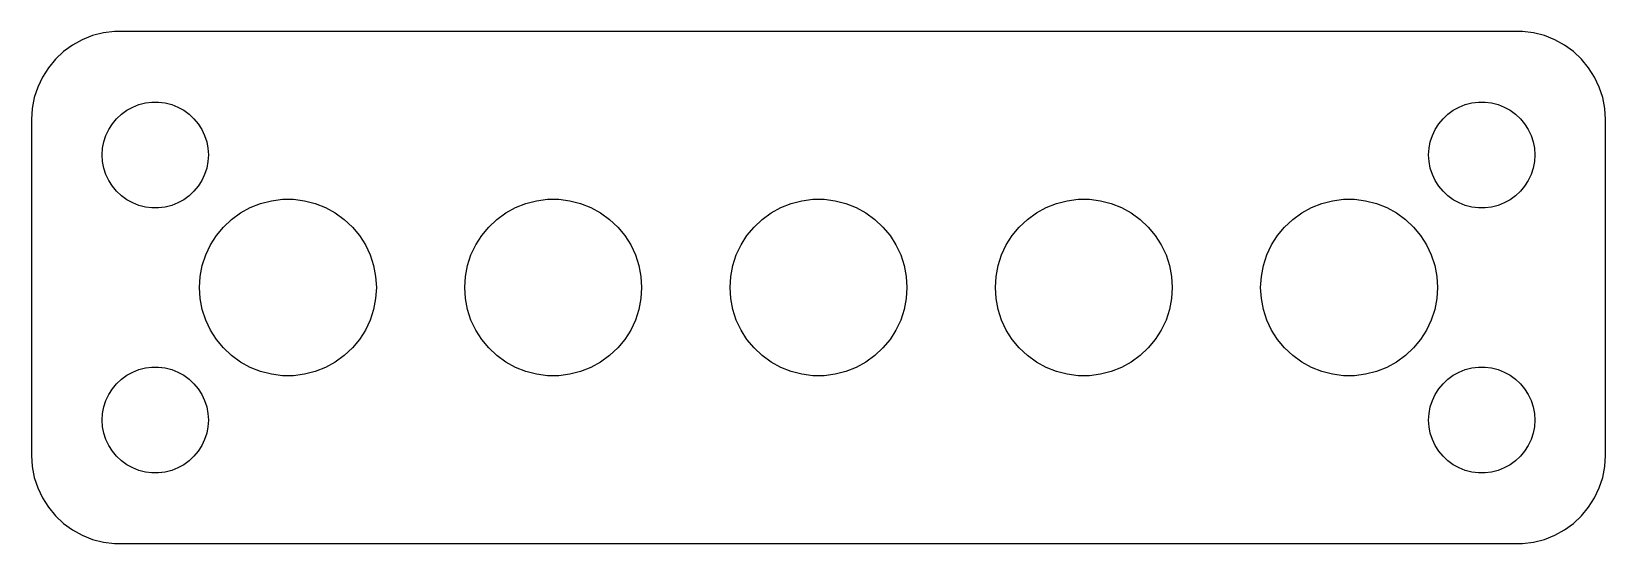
# Model space of a CAD drawing. Header units: metres. Extents: x -44.5 to 44.5, y -14.5 to 14.5.
import ezdxf

# ---------------------------------------------------------------- set-up
doc = ezdxf.new("R2010")
doc.units = ezdxf.units.M

msp = doc.modelspace()

# ---------------------------------------------------------------- linework, layer by layer
for p, q in [((-41.0451, 14.2553), (-41.6289, 14.0241)), ((-40.4369, 14.4114), (-41.0451, 14.2553)), ((-39.8139, 14.4901), (-40.4369, 14.4114)), ((39.8139, 14.4901), (-39.8139, 14.4901)), ((40.4369, 14.4114), (39.8139, 14.4901)), ((41.0451, 14.2553), (40.4369, 14.4114)), ((41.6289, 14.0241), (41.0451, 14.2553)), ((-42.6871, 13.3526), (-43.1448, 12.9227)), ((-42.1791, 13.7216), (-42.6871, 13.3526)), ((-41.6289, 14.0241), (-42.1791, 13.7216)), ((42.1791, 13.7216), (41.6289, 14.0241)), ((42.6871, 13.3526), (42.1791, 13.7216)), ((43.1448, 12.9227), (42.6871, 13.3526)), ((-43.1448, 12.9227), (-43.5451, 12.4389)), ((43.5451, 12.4389), (43.1448, 12.9227)), ((-43.8815, 11.9088), (-44.1489, 11.3406)), ((-43.5451, 12.4389), (-43.8815, 11.9088)), ((43.8815, 11.9088), (43.5451, 12.4389)), ((44.1489, 11.3406), (43.8815, 11.9088)), ((-44.3429, 10.7434), (-44.4606, 10.1267)), ((-44.1489, 11.3406), (-44.3429, 10.7434)), ((44.3429, 10.7434), (44.1489, 11.3406)), ((44.4606, 10.1267), (44.3429, 10.7434)), ((-44.4606, 10.1267), (-44.5, 9.5)), ((-39.6869, 9.55363), (-39.4123, 9.81154)), ((-39.4123, 9.81154), (-39.1075, 10.033)), ((-39.1075, 10.033), (-38.7773, 10.2145)), ((-38.7773, 10.2145), (-38.427, 10.3532)), ((-38.427, 10.3532), (-38.0621, 10.4469)), ((-38.0621, 10.4469), (-37.6884, 10.4941)), ((-37.6884, 10.4941), (-37.3116, 10.4941)), ((-37.3116, 10.4941), (-36.9379, 10.4469)), ((-36.9379, 10.4469), (-36.5729, 10.3532)), ((-36.5729, 10.3532), (-36.2227, 10.2145)), ((-36.2227, 10.2145), (-35.8925, 10.033)), ((-35.8925, 10.033), (-35.5877, 9.81154)), ((-35.5877, 9.81154), (-35.3131, 9.55363)), ((35.3131, 9.55363), (35.5877, 9.81154)), ((35.5877, 9.81154), (35.8925, 10.033)), ((35.8925, 10.033), (36.2227, 10.2145)), ((36.2227, 10.2145), (36.5729, 10.3532)), ((36.5729, 10.3532), (36.9379, 10.4469)), ((36.9379, 10.4469), (37.3116, 10.4941)), ((37.3116, 10.4941), (37.6884, 10.4941)), ((37.6884, 10.4941), (38.0621, 10.4469)), ((38.0621, 10.4469), (38.427, 10.3532)), ((38.427, 10.3532), (38.7773, 10.2145)), ((38.7773, 10.2145), (39.1075, 10.033)), ((39.1075, 10.033), (39.4123, 9.81154)), ((39.4123, 9.81154), (39.6869, 9.55363)), ((44.5, 9.5), (44.4606, 10.1267)), ((-44.5, 9.5), (-44.5, -9.5)), ((-40.2893, 8.60437), (-40.1289, 8.94525)), ((-40.1289, 8.94525), (-39.927, 9.26335)), ((-39.927, 9.26335), (-39.6869, 9.55363)), ((-35.3131, 9.55363), (-35.0729, 9.26335)), ((-35.0729, 9.26335), (-34.8711, 8.94525)), ((-34.8711, 8.94525), (-34.7107, 8.60437)), ((34.7107, 8.60437), (34.8711, 8.94525)), ((34.8711, 8.94525), (35.0729, 9.26335)), ((35.0729, 9.26335), (35.3131, 9.55363)), ((39.6869, 9.55363), (39.927, 9.26335)), ((39.927, 9.26335), (40.1289, 8.94525)), ((40.1289, 8.94525), (40.2893, 8.60437)), ((44.5, -9.5), (44.5, 9.5)), ((-40.4763, 7.87599), (-40.4057, 8.24606)), ((-40.4057, 8.24606), (-40.2893, 8.60437)), ((-34.7107, 8.60437), (-34.5942, 8.24606)), ((-34.5942, 8.24606), (-34.5237, 7.87599)), ((34.5237, 7.87599), (34.5942, 8.24606)), ((34.5942, 8.24606), (34.7107, 8.60437)), ((40.2893, 8.60437), (40.4057, 8.24606)), ((40.4057, 8.24606), (40.4763, 7.87599)), ((-40.5, 7.5), (-40.4763, 7.87599)), ((-40.4763, 7.12399), (-40.5, 7.5)), ((-40.4057, 6.75392), (-40.4763, 7.12399)), ((-34.5237, 7.12399), (-34.5942, 6.75392)), ((-34.5237, 7.87599), (-34.5, 7.5)), ((-34.5, 7.5), (-34.5237, 7.12399)), ((34.5, 7.5), (34.5237, 7.87599)), ((34.5237, 7.12399), (34.5, 7.5)), ((34.5942, 6.75392), (34.5237, 7.12399)), ((40.4763, 7.12399), (40.4057, 6.75392)), ((40.4763, 7.87599), (40.5, 7.5)), ((40.5, 7.5), (40.4763, 7.12399)), ((-40.2893, 6.39561), (-40.4057, 6.75392)), ((-40.1289, 6.05473), (-40.2893, 6.39561)), ((-34.7107, 6.39561), (-34.8711, 6.05473)), ((-34.5942, 6.75392), (-34.7107, 6.39561)), ((34.7107, 6.39561), (34.5942, 6.75392)), ((34.8711, 6.05473), (34.7107, 6.39561)), ((40.2893, 6.39561), (40.1289, 6.05473)), ((40.4057, 6.75392), (40.2893, 6.39561)), ((-39.927, 5.73663), (-40.1289, 6.05473)), ((-39.6869, 5.44635), (-39.927, 5.73663)), ((-39.4123, 5.18845), (-39.6869, 5.44635)), ((-35.3131, 5.44635), (-35.5877, 5.18845)), ((-35.0729, 5.73663), (-35.3131, 5.44635)), ((-34.8711, 6.05473), (-35.0729, 5.73663)), ((35.0729, 5.73663), (34.8711, 6.05473)), ((35.3131, 5.44635), (35.0729, 5.73663)), ((35.5877, 5.18845), (35.3131, 5.44635)), ((39.6869, 5.44635), (39.4123, 5.18845)), ((39.927, 5.73663), (39.6869, 5.44635)), ((40.1289, 6.05473), (39.927, 5.73663)), ((-39.1075, 4.96701), (-39.4123, 5.18845)), ((-38.7773, 4.78551), (-39.1075, 4.96701)), ((-38.427, 4.64682), (-38.7773, 4.78551)), ((-38.0621, 4.55313), (-38.427, 4.64682)), ((-37.6884, 4.50591), (-38.0621, 4.55313)), ((-37.3116, 4.50591), (-37.6884, 4.50591)), ((-36.9379, 4.55313), (-37.3116, 4.50591)), ((-36.5729, 4.64682), (-36.9379, 4.55313)), ((-36.2227, 4.78551), (-36.5729, 4.64682)), ((-35.8925, 4.96701), (-36.2227, 4.78551)), ((-35.5877, 5.18845), (-35.8925, 4.96701)), ((-32.6791, 4.22163), (-32.1289, 4.52412)), ((-32.1289, 4.52412), (-31.5451, 4.75528)), ((-31.5451, 4.75528), (-30.9369, 4.91142)), ((-30.9369, 4.91142), (-30.3139, 4.99013)), ((-30.3139, 4.99013), (-29.686, 4.99013)), ((-29.686, 4.99013), (-29.0631, 4.91142)), ((-29.0631, 4.91142), (-28.4549, 4.75528)), ((-28.4549, 4.75528), (-27.8711, 4.52412)), ((-27.8711, 4.52412), (-27.3209, 4.22163)), ((-17.6791, 4.22163), (-17.1289, 4.52412)), ((-17.1289, 4.52412), (-16.5451, 4.75528)), ((-16.5451, 4.75528), (-15.9369, 4.91142)), ((-15.9369, 4.91142), (-15.3139, 4.99013)), ((-15.3139, 4.99013), (-14.686, 4.99013)), ((-14.686, 4.99013), (-14.0631, 4.91142)), ((-14.0631, 4.91142), (-13.4549, 4.75528)), ((-13.4549, 4.75528), (-12.8711, 4.52412)), ((-12.8711, 4.52412), (-12.3209, 4.22163)), ((-2.67912, 4.22163), (-2.12889, 4.52412)), ((-2.12889, 4.52412), (-1.54507, 4.75528)), ((-1.54507, 4.75528), (-0.936905, 4.91142)), ((-0.936905, 4.91142), (-0.31395, 4.99013)), ((-0.31395, 4.99013), (0.31395, 4.99013)), ((0.31395, 4.99013), (0.936905, 4.91142)), ((0.936905, 4.91142), (1.54507, 4.75528)), ((1.54507, 4.75528), (2.12889, 4.52412)), ((2.12889, 4.52412), (2.67912, 4.22163)), ((12.3209, 4.22163), (12.8711, 4.52412)), ((12.8711, 4.52412), (13.4549, 4.75528)), ((13.4549, 4.75528), (14.0631, 4.91142)), ((14.0631, 4.91142), (14.686, 4.99013)), ((14.686, 4.99013), (15.3139, 4.99013)), ((15.3139, 4.99013), (15.9369, 4.91142)), ((15.9369, 4.91142), (16.5451, 4.75528)), ((16.5451, 4.75528), (17.1289, 4.52412)), ((17.1289, 4.52412), (17.6791, 4.22163)), ((27.3209, 4.22163), (27.8711, 4.52412)), ((27.8711, 4.52412), (28.4549, 4.75528)), ((28.4549, 4.75528), (29.0631, 4.91142)), ((29.0631, 4.91142), (29.686, 4.99013)), ((29.686, 4.99013), (30.3139, 4.99013)), ((30.3139, 4.99013), (30.9369, 4.91142)), ((30.9369, 4.91142), (31.5451, 4.75528)), ((31.5451, 4.75528), (32.1289, 4.52412)), ((32.1289, 4.52412), (32.6791, 4.22163)), ((35.8925, 4.96701), (35.5877, 5.18845)), ((36.2227, 4.78551), (35.8925, 4.96701)), ((36.5729, 4.64682), (36.2227, 4.78551)), ((36.9379, 4.55313), (36.5729, 4.64682)), ((37.3116, 4.50591), (36.9379, 4.55313)), ((37.6884, 4.50591), (37.3116, 4.50591)), ((38.0621, 4.55313), (37.6884, 4.50591)), ((38.427, 4.64682), (38.0621, 4.55313)), ((38.7773, 4.78551), (38.427, 4.64682)), ((39.1075, 4.96701), (38.7773, 4.78551)), ((39.4123, 5.18845), (39.1075, 4.96701)), ((-33.6448, 3.42273), (-33.1871, 3.85255)), ((-33.1871, 3.85255), (-32.6791, 4.22163)), ((-27.3209, 4.22163), (-26.8129, 3.85255)), ((-26.8129, 3.85255), (-26.3551, 3.42273)), ((-18.6448, 3.42273), (-18.1871, 3.85255)), ((-18.1871, 3.85255), (-17.6791, 4.22163)), ((-12.3209, 4.22163), (-11.8129, 3.85255)), ((-11.8129, 3.85255), (-11.3551, 3.42273)), ((-3.64484, 3.42273), (-3.18712, 3.85255)), ((-3.18712, 3.85255), (-2.67912, 4.22163)), ((2.67912, 4.22163), (3.18712, 3.85255)), ((3.18712, 3.85255), (3.64484, 3.42273)), ((11.3551, 3.42273), (11.8129, 3.85255)), ((11.8129, 3.85255), (12.3209, 4.22163)), ((17.6791, 4.22163), (18.1871, 3.85255)), ((18.1871, 3.85255), (18.6448, 3.42273)), ((26.3551, 3.42273), (26.8129, 3.85255)), ((26.8129, 3.85255), (27.3209, 4.22163)), ((32.6791, 4.22163), (33.1871, 3.85255)), ((33.1871, 3.85255), (33.6448, 3.42273)), ((-34.3815, 2.40877), (-34.0451, 2.93892)), ((-34.0451, 2.93892), (-33.6448, 3.42273)), ((-26.3551, 3.42273), (-25.9549, 2.93892)), ((-25.9549, 2.93892), (-25.6185, 2.40877)), ((-19.3815, 2.40877), (-19.0451, 2.93892)), ((-19.0451, 2.93892), (-18.6448, 3.42273)), ((-11.3551, 3.42273), (-10.9549, 2.93892)), ((-10.9549, 2.93892), (-10.6185, 2.40877)), ((-4.38153, 2.40877), (-4.04507, 2.93892)), ((-4.04507, 2.93892), (-3.64484, 3.42273)), ((3.64484, 3.42273), (4.04507, 2.93892)), ((4.04507, 2.93892), (4.38153, 2.40877)), ((10.6185, 2.40877), (10.9549, 2.93892)), ((10.9549, 2.93892), (11.3551, 3.42273)), ((18.6448, 3.42273), (19.0451, 2.93892)), ((19.0451, 2.93892), (19.3815, 2.40877)), ((25.6185, 2.40877), (25.9549, 2.93892)), ((25.9549, 2.93892), (26.3551, 3.42273)), ((33.6448, 3.42273), (34.0451, 2.93892)), ((34.0451, 2.93892), (34.3815, 2.40877)), ((-34.8429, 1.24344), (-34.6489, 1.84062)), ((-34.6489, 1.84062), (-34.3815, 2.40877)), ((-25.6185, 2.40877), (-25.3511, 1.84062)), ((-25.3511, 1.84062), (-25.1571, 1.24344)), ((-19.8429, 1.24344), (-19.6489, 1.84062)), ((-19.6489, 1.84062), (-19.3815, 2.40877)), ((-10.6185, 2.40877), (-10.3511, 1.84062)), ((-10.3511, 1.84062), (-10.1571, 1.24344)), ((-4.84291, 1.24344), (-4.64888, 1.84062)), ((-4.64888, 1.84062), (-4.38153, 2.40877)), ((4.38153, 2.40877), (4.64888, 1.84062)), ((4.64888, 1.84062), (4.84291, 1.24344)), ((10.1571, 1.24344), (10.3511, 1.84062)), ((10.3511, 1.84062), (10.6185, 2.40877)), ((19.3815, 2.40877), (19.6489, 1.84062)), ((19.6489, 1.84062), (19.8429, 1.24344)), ((25.1571, 1.24344), (25.3511, 1.84062)), ((25.3511, 1.84062), (25.6185, 2.40877)), ((34.3815, 2.40877), (34.6489, 1.84062)), ((34.6489, 1.84062), (34.8429, 1.24344)), ((-34.9606, 0.626663), (-34.8429, 1.24344)), ((-25.1571, 1.24344), (-25.0394, 0.626663)), ((-19.9606, 0.626663), (-19.8429, 1.24344)), ((-10.1571, 1.24344), (-10.0394, 0.626663)), ((-4.96057, 0.626663), (-4.84291, 1.24344)), ((4.84291, 1.24344), (4.96057, 0.626663)), ((10.0394, 0.626663), (10.1571, 1.24344)), ((19.8429, 1.24344), (19.9606, 0.626663)), ((25.0394, 0.626663), (25.1571, 1.24344)), ((34.8429, 1.24344), (34.9606, 0.626663)), ((-35, 0), (-34.9606, 0.626663)), ((-34.9606, -0.626663), (-35, 0)), ((-25.0394, 0.626663), (-25, 0)), ((-25, 0), (-25.0394, -0.626663)), ((-20, 0), (-19.9606, 0.626663)), ((-19.9606, -0.626663), (-20, 0)), ((-10.0394, 0.626663), (-10, 0)), ((-10, 0), (-10.0394, -0.626663)), ((-5, 0), (-4.96057, 0.626663)), ((-4.96057, -0.626663), (-5, 0)), ((4.96057, 0.626663), (5, 0)), ((5, 0), (4.96057, -0.626663)), ((10, 0), (10.0394, 0.626663)), ((10.0394, -0.626663), (10, 0)), ((19.9606, 0.626663), (20, 0)), ((20, 0), (19.9606, -0.626663)), ((25, 0), (25.0394, 0.626663)), ((25.0394, -0.626663), (25, 0)), ((34.9606, 0.626663), (35, 0)), ((35, 0), (34.9606, -0.626663)), ((-34.8429, -1.24344), (-34.9606, -0.626663)), ((-25.0394, -0.626663), (-25.1571, -1.24344)), ((-19.8429, -1.24344), (-19.9606, -0.626663)), ((-10.0394, -0.626663), (-10.1571, -1.24344)), ((-4.84291, -1.24344), (-4.96057, -0.626663)), ((4.96057, -0.626663), (4.84291, -1.24344)), ((10.1571, -1.24344), (10.0394, -0.626663)), ((19.9606, -0.626663), (19.8429, -1.24344)), ((25.1571, -1.24344), (25.0394, -0.626663)), ((34.9606, -0.626663), (34.8429, -1.24344)), ((-34.6489, -1.84062), (-34.8429, -1.24344)), ((-25.1571, -1.24344), (-25.3511, -1.84062)), ((-19.6489, -1.84062), (-19.8429, -1.24344)), ((-10.1571, -1.24344), (-10.3511, -1.84062)), ((-4.64888, -1.84062), (-4.84291, -1.24344)), ((4.84291, -1.24344), (4.64888, -1.84062)), ((10.3511, -1.84062), (10.1571, -1.24344)), ((19.8429, -1.24344), (19.6489, -1.84062)), ((25.3511, -1.84062), (25.1571, -1.24344)), ((34.8429, -1.24344), (34.6489, -1.84062)), ((-34.3815, -2.40877), (-34.6489, -1.84062)), ((-34.0451, -2.93892), (-34.3815, -2.40877)), ((-25.6185, -2.40877), (-25.9549, -2.93892)), ((-25.3511, -1.84062), (-25.6185, -2.40877)), ((-19.3815, -2.40877), (-19.6489, -1.84062)), ((-19.0451, -2.93892), (-19.3815, -2.40877)), ((-10.6185, -2.40877), (-10.9549, -2.93892)), ((-10.3511, -1.84062), (-10.6185, -2.40877)), ((-4.38153, -2.40877), (-4.64888, -1.84062)), ((-4.04507, -2.93892), (-4.38153, -2.40877)), ((4.38153, -2.40877), (4.04507, -2.93892)), ((4.64888, -1.84062), (4.38153, -2.40877)), ((10.6185, -2.40877), (10.3511, -1.84062)), ((10.9549, -2.93892), (10.6185, -2.40877)), ((19.3815, -2.40877), (19.0451, -2.93892)), ((19.6489, -1.84062), (19.3815, -2.40877)), ((25.6185, -2.40877), (25.3511, -1.84062)), ((25.9549, -2.93892), (25.6185, -2.40877)), ((34.3815, -2.40877), (34.0451, -2.93892)), ((34.6489, -1.84062), (34.3815, -2.40877)), ((-33.6448, -3.42273), (-34.0451, -2.93892)), ((-33.1871, -3.85255), (-33.6448, -3.42273)), ((-26.3551, -3.42273), (-26.8129, -3.85255)), ((-25.9549, -2.93892), (-26.3551, -3.42273)), ((-18.6448, -3.42273), (-19.0451, -2.93892)), ((-18.1871, -3.85255), (-18.6448, -3.42273)), ((-11.3551, -3.42273), (-11.8129, -3.85255)), ((-10.9549, -2.93892), (-11.3551, -3.42273)), ((-3.64484, -3.42273), (-4.04507, -2.93892)), ((-3.18712, -3.85255), (-3.64484, -3.42273)), ((3.64484, -3.42273), (3.18712, -3.85255)), ((4.04507, -2.93892), (3.64484, -3.42273)), ((11.3551, -3.42273), (10.9549, -2.93892)), ((11.8129, -3.85255), (11.3551, -3.42273)), ((18.6448, -3.42273), (18.1871, -3.85255)), ((19.0451, -2.93892), (18.6448, -3.42273)), ((26.3551, -3.42273), (25.9549, -2.93892)), ((26.8129, -3.85255), (26.3551, -3.42273)), ((33.6448, -3.42273), (33.1871, -3.85255)), ((34.0451, -2.93892), (33.6448, -3.42273)), ((-32.6791, -4.22163), (-33.1871, -3.85255)), ((-32.1289, -4.52412), (-32.6791, -4.22163)), ((-27.3209, -4.22163), (-27.8711, -4.52412)), ((-26.8129, -3.85255), (-27.3209, -4.22163)), ((-17.6791, -4.22163), (-18.1871, -3.85255)), ((-17.1289, -4.52412), (-17.6791, -4.22163)), ((-12.3209, -4.22163), (-12.8711, -4.52412)), ((-11.8129, -3.85255), (-12.3209, -4.22163)), ((-2.67912, -4.22163), (-3.18712, -3.85255)), ((-2.12889, -4.52412), (-2.67912, -4.22163)), ((2.67912, -4.22163), (2.12889, -4.52412)), ((3.18712, -3.85255), (2.67912, -4.22163)), ((12.3209, -4.22163), (11.8129, -3.85255)), ((12.8711, -4.52412), (12.3209, -4.22163)), ((17.6791, -4.22163), (17.1289, -4.52412)), ((18.1871, -3.85255), (17.6791, -4.22163)), ((27.3209, -4.22163), (26.8129, -3.85255)), ((27.8711, -4.52412), (27.3209, -4.22163)), ((32.6791, -4.22163), (32.1289, -4.52412)), ((33.1871, -3.85255), (32.6791, -4.22163)), ((-39.6869, -5.44635), (-39.4123, -5.18845)), ((-39.4123, -5.18845), (-39.1075, -4.96701)), ((-39.1075, -4.96701), (-38.7773, -4.78551)), ((-38.7773, -4.78551), (-38.427, -4.64682)), ((-38.427, -4.64682), (-38.0621, -4.55313)), ((-38.0621, -4.55313), (-37.6884, -4.50591)), ((-37.6884, -4.50591), (-37.3116, -4.50591)), ((-37.3116, -4.50591), (-36.9379, -4.55313)), ((-36.9379, -4.55313), (-36.5729, -4.64682)), ((-36.5729, -4.64682), (-36.2227, -4.78551)), ((-36.2227, -4.78551), (-35.8925, -4.96701)), ((-35.8925, -4.96701), (-35.5877, -5.18845)), ((-35.5877, -5.18845), (-35.3131, -5.44635)), ((-31.5451, -4.75528), (-32.1289, -4.52412)), ((-30.9369, -4.91142), (-31.5451, -4.75528)), ((-30.3139, -4.99013), (-30.9369, -4.91142)), ((-29.686, -4.99013), (-30.3139, -4.99013)), ((-29.0631, -4.91142), (-29.686, -4.99013)), ((-28.4549, -4.75528), (-29.0631, -4.91142)), ((-27.8711, -4.52412), (-28.4549, -4.75528)), ((-16.5451, -4.75528), (-17.1289, -4.52412)), ((-15.9369, -4.91142), (-16.5451, -4.75528)), ((-15.3139, -4.99013), (-15.9369, -4.91142)), ((-14.686, -4.99013), (-15.3139, -4.99013)), ((-14.0631, -4.91142), (-14.686, -4.99013)), ((-13.4549, -4.75528), (-14.0631, -4.91142)), ((-12.8711, -4.52412), (-13.4549, -4.75528)), ((-1.54507, -4.75528), (-2.12889, -4.52412)), ((-0.936905, -4.91142), (-1.54507, -4.75528)), ((-0.31395, -4.99013), (-0.936905, -4.91142)), ((0.31395, -4.99013), (-0.31395, -4.99013)), ((0.936905, -4.91142), (0.31395, -4.99013)), ((1.54507, -4.75528), (0.936905, -4.91142)), ((2.12889, -4.52412), (1.54507, -4.75528)), ((13.4549, -4.75528), (12.8711, -4.52412)), ((14.0631, -4.91142), (13.4549, -4.75528)), ((14.686, -4.99013), (14.0631, -4.91142)), ((15.3139, -4.99013), (14.686, -4.99013)), ((15.9369, -4.91142), (15.3139, -4.99013)), ((16.5451, -4.75528), (15.9369, -4.91142)), ((17.1289, -4.52412), (16.5451, -4.75528)), ((28.4549, -4.75528), (27.8711, -4.52412)), ((29.0631, -4.91142), (28.4549, -4.75528)), ((29.686, -4.99013), (29.0631, -4.91142)), ((30.3139, -4.99013), (29.686, -4.99013)), ((30.9369, -4.91142), (30.3139, -4.99013)), ((31.5451, -4.75528), (30.9369, -4.91142)), ((32.1289, -4.52412), (31.5451, -4.75528)), ((35.3131, -5.44635), (35.5877, -5.18845)), ((35.5877, -5.18845), (35.8925, -4.96701)), ((35.8925, -4.96701), (36.2227, -4.78551)), ((36.2227, -4.78551), (36.5729, -4.64682)), ((36.5729, -4.64682), (36.9379, -4.55313)), ((36.9379, -4.55313), (37.3116, -4.50591)), ((37.3116, -4.50591), (37.6884, -4.50591)), ((37.6884, -4.50591), (38.0621, -4.55313)), ((38.0621, -4.55313), (38.427, -4.64682)), ((38.427, -4.64682), (38.7773, -4.78551)), ((38.7773, -4.78551), (39.1075, -4.96701)), ((39.1075, -4.96701), (39.4123, -5.18845)), ((39.4123, -5.18845), (39.6869, -5.44635)), ((-40.2893, -6.39561), (-40.1289, -6.05473)), ((-40.1289, -6.05473), (-39.927, -5.73663)), ((-39.927, -5.73663), (-39.6869, -5.44635)), ((-35.3131, -5.44635), (-35.0729, -5.73663)), ((-35.0729, -5.73663), (-34.8711, -6.05473)), ((-34.8711, -6.05473), (-34.7107, -6.39561)), ((34.7107, -6.39561), (34.8711, -6.05473)), ((34.8711, -6.05473), (35.0729, -5.73663)), ((35.0729, -5.73663), (35.3131, -5.44635)), ((39.6869, -5.44635), (39.927, -5.73663)), ((39.927, -5.73663), (40.1289, -6.05473)), ((40.1289, -6.05473), (40.2893, -6.39561)), ((-40.4763, -7.12399), (-40.4057, -6.75392)), ((-40.4057, -6.75392), (-40.2893, -6.39561)), ((-34.7107, -6.39561), (-34.5942, -6.75392)), ((-34.5942, -6.75392), (-34.5237, -7.12399)), ((34.5237, -7.12399), (34.5942, -6.75392)), ((34.5942, -6.75392), (34.7107, -6.39561)), ((40.2893, -6.39561), (40.4057, -6.75392)), ((40.4057, -6.75392), (40.4763, -7.12399)), ((-40.5, -7.5), (-40.4763, -7.12399)), ((-40.4763, -7.87599), (-40.5, -7.5)), ((-40.4057, -8.24606), (-40.4763, -7.87599)), ((-34.5237, -7.87599), (-34.5942, -8.24606)), ((-34.5237, -7.12399), (-34.5, -7.5)), ((-34.5, -7.5), (-34.5237, -7.87599)), ((34.5, -7.5), (34.5237, -7.12399)), ((34.5237, -7.87599), (34.5, -7.5)), ((34.5942, -8.24606), (34.5237, -7.87599)), ((40.4763, -7.87599), (40.4057, -8.24606)), ((40.4763, -7.12399), (40.5, -7.5)), ((40.5, -7.5), (40.4763, -7.87599)), ((-40.2893, -8.60437), (-40.4057, -8.24606)), ((-40.1289, -8.94525), (-40.2893, -8.60437)), ((-34.7107, -8.60437), (-34.8711, -8.94525)), ((-34.5942, -8.24606), (-34.7107, -8.60437)), ((34.7107, -8.60437), (34.5942, -8.24606)), ((34.8711, -8.94525), (34.7107, -8.60437)), ((40.2893, -8.60437), (40.1289, -8.94525)), ((40.4057, -8.24606), (40.2893, -8.60437)), ((-44.5, -9.5), (-44.4606, -10.1267)), ((-39.927, -9.26335), (-40.1289, -8.94525)), ((-39.6869, -9.55363), (-39.927, -9.26335)), ((-39.4123, -9.81154), (-39.6869, -9.55363)), ((-35.3131, -9.55363), (-35.5877, -9.81154)), ((-35.0729, -9.26335), (-35.3131, -9.55363)), ((-34.8711, -8.94525), (-35.0729, -9.26335)), ((35.0729, -9.26335), (34.8711, -8.94525)), ((35.3131, -9.55363), (35.0729, -9.26335)), ((35.5877, -9.81154), (35.3131, -9.55363)), ((39.6869, -9.55363), (39.4123, -9.81154)), ((39.927, -9.26335), (39.6869, -9.55363)), ((40.1289, -8.94525), (39.927, -9.26335)), ((44.4606, -10.1267), (44.5, -9.5)), ((-44.4606, -10.1267), (-44.3429, -10.7434)), ((-39.1075, -10.033), (-39.4123, -9.81154)), ((-38.7773, -10.2145), (-39.1075, -10.033)), ((-38.427, -10.3532), (-38.7773, -10.2145)), ((-38.0621, -10.4469), (-38.427, -10.3532)), ((-37.6884, -10.4941), (-38.0621, -10.4469)), ((-37.3116, -10.4941), (-37.6884, -10.4941)), ((-36.9379, -10.4469), (-37.3116, -10.4941)), ((-36.5729, -10.3532), (-36.9379, -10.4469)), ((-36.2227, -10.2145), (-36.5729, -10.3532)), ((-35.8925, -10.033), (-36.2227, -10.2145)), ((-35.5877, -9.81154), (-35.8925, -10.033)), ((35.8925, -10.033), (35.5877, -9.81154)), ((36.2227, -10.2145), (35.8925, -10.033)), ((36.5729, -10.3532), (36.2227, -10.2145)), ((36.9379, -10.4469), (36.5729, -10.3532)), ((37.3116, -10.4941), (36.9379, -10.4469)), ((37.6884, -10.4941), (37.3116, -10.4941)), ((38.0621, -10.4469), (37.6884, -10.4941)), ((38.427, -10.3532), (38.0621, -10.4469)), ((38.7773, -10.2145), (38.427, -10.3532)), ((39.1075, -10.033), (38.7773, -10.2145)), ((39.4123, -9.81154), (39.1075, -10.033)), ((44.3429, -10.7434), (44.4606, -10.1267)), ((-44.3429, -10.7434), (-44.1489, -11.3406)), ((-44.1489, -11.3406), (-43.8815, -11.9088)), ((43.8815, -11.9088), (44.1489, -11.3406)), ((44.1489, -11.3406), (44.3429, -10.7434)), ((-43.8815, -11.9088), (-43.5451, -12.4389)), ((-43.5451, -12.4389), (-43.1448, -12.9227)), ((43.1448, -12.9227), (43.5451, -12.4389)), ((43.5451, -12.4389), (43.8815, -11.9088)), ((-43.1448, -12.9227), (-42.6871, -13.3526)), ((42.6871, -13.3526), (43.1448, -12.9227)), ((-42.6871, -13.3526), (-42.1791, -13.7216)), ((-42.1791, -13.7216), (-41.6289, -14.0241)), ((-41.6289, -14.0241), (-41.0451, -14.2553)), ((41.0451, -14.2553), (41.6289, -14.0241)), ((41.6289, -14.0241), (42.1791, -13.7216)), ((42.1791, -13.7216), (42.6871, -13.3526)), ((-41.0451, -14.2553), (-40.4369, -14.4114)), ((-40.4369, -14.4114), (-39.8139, -14.4901)), ((-39.8139, -14.4901), (39.8139, -14.4901)), ((39.8139, -14.4901), (40.4369, -14.4114)), ((40.4369, -14.4114), (41.0451, -14.2553))]:
    msp.add_line(p, q)

doc.saveas('drawing.dxf')
